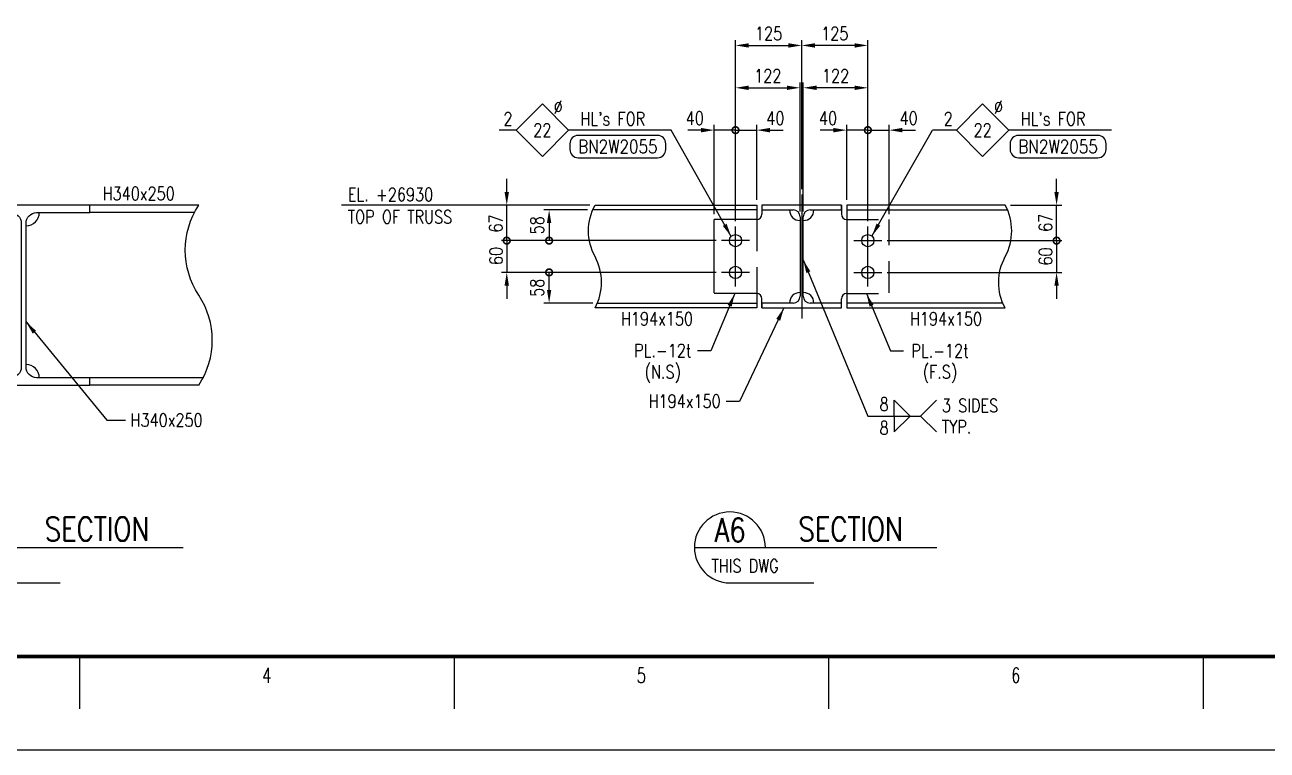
# Model space of a CAD drawing. Header units: millimetres. Extents: x 0 to 232280, y -26939 to 23794.
# Drawn here: x 102219 to 104566, y -26909 to -25539 of the extents above; entities that cross this region are included whole.
import ezdxf
from ezdxf.enums import TextEntityAlignment as Align

# ---------------------------------------------------------------- set-up
doc = ezdxf.new("R2010")
doc.units = ezdxf.units.MM
doc.header["$LTSCALE"] = 30
doc.linetypes.add('JNK-CENTER', pattern=[34, 30, -1.5, 1, -1.5])
doc.linetypes.add('JNK-HIDDEN', pattern=[3, 2, -1])
for name, color, linetype in [('CEN-R', 1, 'JNK-CENTER'), ('CON-C', 4, 'Continuous'), ('CON-G', 3, 'Continuous'), ('CON-W', 7, 'Continuous'), ('CON-Y', 2, 'Continuous'), ('Dim-W', 7, 'Continuous'), ('HID-Y', 2, 'JNK-HIDDEN'), ('STL-OBJT', 7, 'Continuous'), ('TXT-Y', 2, 'Continuous')]:
    doc.layers.add(name, color=color, linetype=linetype)
doc.styles.add('ROMANS', font='ROMANS.shx', dxfattribs={"width": 0.8})
doc.styles.add('SIMPLEX', font='simplex.shx', dxfattribs={"width": 0.8})
doc.dimstyles.new('DIM10', dxfattribs={"dimscale": 10, "dimtxt": 2.5, "dimasz": 2.5, "dimexe": 1, "dimexo": 1, "dimgap": 1, "dimtad": 1, "dimdec": 0, "dimdsep": 46, "dimtxsty": 'SIMPLEX', "dimcen": 0, "dimclrt": 2, "dimadec": 1, "dimazin": 2, "dimtfac": 1, "dimtdec": 0, "dimtix": 1, "dimtmove": 2, "dimatfit": 0, "dimfxl": 0.18, "dimtolj": 1, "dimtzin": 0, "dimarcsym": 0})
doc.dimstyles.new('DIM40', dxfattribs={"dimscale": 40, "dimtxt": 2.5, "dimasz": 2.5, "dimexe": 1, "dimexo": 1, "dimgap": 1, "dimtad": 1, "dimdec": 0, "dimdsep": 46, "dimtxsty": 'SIMPLEX', "dimcen": 0, "dimclrd": 7, "dimclre": 7, "dimclrt": 2, "dimadec": 1, "dimazin": 2, "dimtfac": 1, "dimtdec": 0, "dimtix": 1, "dimtmove": 2, "dimatfit": 2, "dimfxl": 1, "dimtolj": 1, "dimtzin": 0, "dimarcsym": 1})

# ---------------------------------------------------------------- blocks, each defined once
blk = doc.blocks.new('TITLE')
at = {"color": 7}
for p, q in [((240.49, 17.68), (240.49, 7.78)), ((311.22, 17.68), (311.22, 7.78)), ((381.95, 17.68), (381.95, 7.78)), ((452.68, 17.68), (452.68, 7.78)), ((841, 0), (0, 0))]:
    blk.add_line(p, q, dxfattribs=at)
at = {"color": 7, "const_width": 0.707}
blk.add_lwpolyline([(28.29, 17.68), (823.67, 17.68)], dxfattribs=at)
at = {"color": 7, "style": 'ROMANS', "width": 0.7}
for s, p in [('4', (275.85, 14.15)), ('5', (346.59, 14.15)), ('6', (417.32, 14.15))]:
    blk.add_text(s, height=2.83, dxfattribs=at).set_placement(p, align=Align.MIDDLE)
blk = doc.blocks.new('BOLTHOLE')
at = {"layer": 'CON-W'}
blk.add_line((25.7, 0), (9.9, 0), dxfattribs=at)
blk.add_lwpolyline([(0, 0), (4.95, 4.95), (9.9, 0), (4.95, -4.95)], close=True, dxfattribs=at)
at = {"layer": 'CON-Y', "style": 'SIMPLEX', "width": 0.8}
for s, p in [('%%C', (8.81, 3.12)), ("HL's FOR", (24.37, 0.9))]:
    blk.add_text(s, height=2.5, dxfattribs=at).set_placement(p, align=Align.RIGHT)
blk.add_attdef('4', text='', height=2.5, dxfattribs=at).set_placement((-0.69, 0.87), align=Align.RIGHT)
blk.add_attdef('22', text='', height=2.5, dxfattribs=at).set_placement((4.95, 0), align=Align.MIDDLE_CENTER)
blk = doc.blocks.new('boltmark')
at = {"layer": 'CON-Y'}
blk.add_lwpolyline([(0, -4.2), (15, -4.2, 0.414214), (16.56, -2.64), (16.56, -1.56, 0.414214), (15, 0), (0, 0, 0.414214), (-1.56, -1.56), (-1.56, -2.64, 0.414214)], format="xyb", close=True, dxfattribs=at)
at = {"layer": 'CON-G', "style": 'SIMPLEX', "width": 0.802523}
blk.add_attdef('BN2W1650', text='', height=2.5, dxfattribs=at).set_placement((0, -3.35), (15, -3.35), align=Align.FIT)
blk = doc.blocks.new('A$C47212F4B')
at = {"layer": 'CON-G'}
for p, q in [((150, 194), (0, 194)), ((0, 194), (0, 185)), ((150, 185), (150, 194)), ((0, 185), (59, 185)), ((72, 172), (72, 22)), ((78, 22), (78, 172)), ((91, 185), (150, 185)), ((59, 9), (0, 9)), ((0, 9), (0, 0)), ((0, 0), (150, 0)), ((150, 9), (91, 9)), ((150, 0), (150, 9))]:
    blk.add_line(p, q, dxfattribs=at)
for centre, start, end in [((59, 172), 0, 90), ((91, 172), 90, 180), ((59, 22), 270, 0), ((91, 22), 180, 270)]:
    blk.add_arc(centre, 13, start, end, dxfattribs=at)
blk = doc.blocks.new('_DotSmall')
at = {"color": 0, "linetype": 'ByBlock', "const_width": 0.5}
blk.add_lwpolyline([(-0.0625, 0, 1), (0.0625, 0, 1)], format="xyb", close=True, dxfattribs=at)
blk = doc.blocks.new('*D3626')
at = {"layer": 'DEFPOINTS', "color": 0, "transparency": 16777216}
for p in [(103837.9, -25946.7), (103837.9, -26006.7), (104167.8, -26006.7)]:
    blk.add_point(p, dxfattribs=at)
at = {"layer": 'Dim-W', "color": 0, "lineweight": -2, "transparency": 16777216}
for p, q in [((104167.8, -25946.7), (104167.8, -25921.7)), ((103847.9, -25946.7), (104177.8, -25946.7)), ((104167.8, -25946.7), (104167.8, -26006.7)), ((103847.9, -26006.7), (104177.8, -26006.7)), ((104167.8, -26031.7), (104167.8, -26056.7))]:
    blk.add_line(p, q, dxfattribs=at)
at = {"layer": 'Dim-W', "color": 0, "transparency": 16777216}
blk.add_solid([(104163.7, -26031.7), (104172, -26031.7), (104167.8, -26006.7)], dxfattribs=at)
at = {"layer": 'Dim-W', "color": 0, "lineweight": -2, "transparency": 16777216, "xscale": 25, "yscale": 25, "zscale": 25, "rotation": 270}
blk.add_blockref('_DotSmall', (104167.8, -25946.7), dxfattribs=at)
at = {"layer": 'Dim-W', "color": 2, "transparency": 16777216, "insert": (104147.1, -25976.7), "char_height": 25, "attachment_point": 5, "rotation": 90, "style": 'SIMPLEX'}
blk.add_mtext('\\A1;60', dxfattribs=at)
blk = doc.blocks.new('*D3627')
at = {"layer": 'DEFPOINTS', "color": 0, "transparency": 16777216}
for p in [(103291.7, -25888.7), (103534.9, -25946.7)]:
    blk.add_point(p, dxfattribs=at)
at = {"layer": 'Dim-W', "color": 0, "lineweight": -2, "transparency": 16777216}
for p, q in [((103281.7, -25888.7), (103199.4, -25888.7)), ((103209.4, -25913.7), (103209.4, -25946.7)), ((103524.9, -25946.7), (103199.4, -25946.7))]:
    blk.add_line(p, q, dxfattribs=at)
at = {"layer": 'Dim-W', "color": 2, "transparency": 16777216, "insert": (103186.8, -25917.7), "char_height": 25, "attachment_point": 5, "rotation": 90, "style": 'SIMPLEX', "bg_fill": 3, "box_fill_scale": 1.1, "bg_fill_color": 256, "bg_fill_true_color": 13158600, "bg_fill_transparency": 0}
blk.add_mtext('\\A1;58', dxfattribs=at)
at = {"layer": 'DEFPOINTS', "color": 0, "transparency": 16777216}
blk.add_point((103209.4, -25946.7), dxfattribs=at)
at = {"layer": 'Dim-W', "color": 0, "transparency": 16777216}
blk.add_solid([(103205.2, -25913.7), (103213.5, -25913.7), (103209.4, -25888.7)], dxfattribs=at)
at = {"layer": 'Dim-W', "color": 0, "lineweight": -2, "transparency": 16777216, "xscale": 25, "yscale": 25, "zscale": 25, "rotation": 270}
blk.add_blockref('_DotSmall', (103209.4, -25946.7), dxfattribs=at)
blk = doc.blocks.new('*D3628')
at = {"layer": 'DEFPOINTS', "color": 0, "transparency": 16777216}
for p in [(103534.9, -26006.7), (103302.1, -26064.7)]:
    blk.add_point(p, dxfattribs=at)
at = {"layer": 'Dim-W', "color": 0, "lineweight": -2, "transparency": 16777216}
for p, q in [((103524.9, -26006.7), (103199.4, -26006.7)), ((103209.4, -26039.7), (103209.4, -26006.7)), ((103292.1, -26064.7), (103199.4, -26064.7))]:
    blk.add_line(p, q, dxfattribs=at)
at = {"layer": 'Dim-W', "color": 2, "transparency": 16777216, "insert": (103186.8, -26035.7), "char_height": 25, "attachment_point": 5, "rotation": 90, "style": 'SIMPLEX', "bg_fill": 3, "box_fill_scale": 1.1, "bg_fill_color": 256, "bg_fill_true_color": 13158600, "bg_fill_transparency": 0}
blk.add_mtext('\\A1;58', dxfattribs=at)
at = {"layer": 'DEFPOINTS', "color": 0, "transparency": 16777216}
blk.add_point((103209.4, -26006.7), dxfattribs=at)
at = {"layer": 'Dim-W', "color": 0, "transparency": 16777216}
blk.add_solid([(103205.2, -26039.7), (103213.5, -26039.7), (103209.4, -26064.7)], dxfattribs=at)
at = {"layer": 'Dim-W', "color": 0, "lineweight": -2, "transparency": 16777216, "xscale": 25, "yscale": 25, "zscale": 25, "rotation": 90}
blk.add_blockref('_DotSmall', (103209.4, -26006.7), dxfattribs=at)
blk = doc.blocks.new('*D3629')
at = {"layer": 'DEFPOINTS', "color": 0, "transparency": 16777216}
for p in [(103534.9, -25946.7), (103534.9, -26006.7)]:
    blk.add_point(p, dxfattribs=at)
at = {"layer": 'Dim-W', "color": 0, "lineweight": -2, "transparency": 16777216}
for p, q in [((103129.4, -25946.7), (103129.4, -25921.7)), ((103524.9, -25946.7), (103119.4, -25946.7)), ((103524.9, -26006.7), (103119.4, -26006.7)), ((103129.4, -26031.7), (103129.4, -26056.7))]:
    blk.add_line(p, q, dxfattribs=at)
at = {"layer": 'Dim-W', "color": 2, "transparency": 16777216, "insert": (103109.1, -25975.8), "char_height": 25, "attachment_point": 5, "rotation": 90, "style": 'SIMPLEX', "bg_fill": 3, "box_fill_scale": 1.1, "bg_fill_color": 256, "bg_fill_true_color": 13158600, "bg_fill_transparency": 0}
blk.add_mtext('\\A1;60', dxfattribs=at)
at = {"layer": 'DEFPOINTS', "color": 0, "transparency": 16777216}
blk.add_point((103129.4, -26006.7), dxfattribs=at)
at = {"layer": 'Dim-W', "color": 0, "lineweight": -2, "transparency": 16777216}
blk.add_line((103129.4, -25946.7), (103129.4, -26006.7), dxfattribs=at)
at = {"layer": 'Dim-W', "color": 0, "transparency": 16777216}
blk.add_solid([(103125.2, -26031.7), (103133.5, -26031.7), (103129.4, -26006.7)], dxfattribs=at)
at = {"layer": 'Dim-W', "color": 0, "lineweight": -2, "transparency": 16777216, "xscale": 25, "yscale": 25, "zscale": 25, "rotation": 270}
blk.add_blockref('_DotSmall', (103129.4, -25946.7), dxfattribs=at)
blk = doc.blocks.new('*D3630')
at = {"layer": 'DEFPOINTS', "color": 0, "transparency": 16777216}
for p in [(103129.4, -25879.7), (103296.1, -25879.7), (103534.9, -25946.7)]:
    blk.add_point(p, dxfattribs=at)
at = {"layer": 'Dim-W', "color": 0, "lineweight": -2, "transparency": 16777216}
for p, q in [((103129.4, -25854.7), (103129.4, -25829.7)), ((103286.1, -25879.7), (103119.4, -25879.7)), ((103524.9, -25946.7), (103119.4, -25946.7)), ((103129.4, -25946.7), (103129.4, -25971.7))]:
    blk.add_line(p, q, dxfattribs=at)
at = {"layer": 'Dim-W', "color": 0, "transparency": 16777216}
blk.add_solid([(103125.2, -25854.7), (103133.5, -25854.7), (103129.4, -25879.7)], dxfattribs=at)
at = {"layer": 'Dim-W', "color": 2, "transparency": 16777216, "insert": (103108.7, -25914.4), "char_height": 25, "attachment_point": 5, "rotation": 90, "style": 'SIMPLEX', "bg_fill": 3, "box_fill_scale": 1.1, "bg_fill_color": 256, "bg_fill_true_color": 13158600, "bg_fill_transparency": 0}
blk.add_mtext('\\A1;67', dxfattribs=at)
at = {"layer": 'Dim-W', "color": 0, "lineweight": -2, "transparency": 16777216}
blk.add_line((103129.4, -25946.7), (103129.4, -25879.7), dxfattribs=at)
at = {"layer": 'Dim-W', "color": 0, "lineweight": -2, "transparency": 16777216, "xscale": 25, "yscale": 25, "zscale": 25, "rotation": 90}
blk.add_blockref('_DotSmall', (103129.4, -25946.7), dxfattribs=at)
blk = doc.blocks.new('*D3631')
at = {"layer": 'DEFPOINTS', "color": 0, "transparency": 16777216}
for p in [(104070.8, -25879.7), (104167.8, -25879.7), (103837.9, -25946.7)]:
    blk.add_point(p, dxfattribs=at)
at = {"layer": 'Dim-W', "color": 0, "lineweight": -2, "transparency": 16777216}
for p, q in [((104167.8, -25854.7), (104167.8, -25829.7)), ((104080.8, -25879.7), (104177.8, -25879.7)), ((103847.9, -25946.7), (104177.8, -25946.7)), ((104167.8, -25946.7), (104167.8, -25971.7))]:
    blk.add_line(p, q, dxfattribs=at)
at = {"layer": 'Dim-W', "color": 0, "transparency": 16777216}
blk.add_solid([(104163.7, -25854.7), (104172, -25854.7), (104167.8, -25879.7)], dxfattribs=at)
at = {"layer": 'Dim-W', "color": 2, "transparency": 16777216, "insert": (104146.9, -25913), "char_height": 25, "attachment_point": 5, "rotation": 90, "style": 'SIMPLEX', "bg_fill": 3, "box_fill_scale": 1.1, "bg_fill_color": 256, "bg_fill_true_color": 13158600, "bg_fill_transparency": 0}
blk.add_mtext('\\A1;67', dxfattribs=at)
at = {"layer": 'Dim-W', "color": 0, "lineweight": -2, "transparency": 16777216}
blk.add_line((104167.8, -25946.7), (104167.8, -25879.7), dxfattribs=at)
at = {"layer": 'Dim-W', "color": 0, "lineweight": -2, "transparency": 16777216, "xscale": 25, "yscale": 25, "zscale": 25, "rotation": 90}
blk.add_blockref('_DotSmall', (104167.8, -25946.7), dxfattribs=at)
blk = doc.blocks.new('*D3632')
at = {"layer": 'DEFPOINTS', "color": 0, "transparency": 16777216}
for p in [(103851.4, -25738), (103811.4, -25920.2), (103851.4, -25906.7)]:
    blk.add_point(p, dxfattribs=at)
at = {"layer": 'Dim-W', "color": 0, "lineweight": -2, "transparency": 16777216}
for p, q in [((103811.4, -25738), (103786.4, -25738)), ((103811.4, -25910.2), (103811.4, -25728)), ((103811.4, -25738), (103851.4, -25738)), ((103851.4, -25896.7), (103851.4, -25728)), ((103876.4, -25738), (103901.4, -25738))]:
    blk.add_line(p, q, dxfattribs=at)
at = {"layer": 'Dim-W', "color": 0, "lineweight": -2, "transparency": 16777216, "xscale": 25, "yscale": 25, "zscale": 25}
blk.add_blockref('_DotSmall', (103811.4, -25738), dxfattribs=at)
at = {"layer": 'Dim-W', "color": 2, "transparency": 16777216, "insert": (103888.4, -25715.5), "char_height": 25, "attachment_point": 5, "style": 'SIMPLEX', "bg_fill": 3, "box_fill_scale": 1.1, "bg_fill_color": 256, "bg_fill_true_color": 13158600, "bg_fill_transparency": 0}
blk.add_mtext('\\A1;40', dxfattribs=at)
at = {"layer": 'Dim-W', "color": 0, "transparency": 16777216}
blk.add_solid([(103876.4, -25733.9), (103876.4, -25742.2), (103851.4, -25738)], dxfattribs=at)
blk = doc.blocks.new('*D3633')
at = {"layer": 'DEFPOINTS', "color": 0, "transparency": 16777216}
for p in [(103771.4, -25738), (103771.4, -25879.7), (103811.4, -25920.2)]:
    blk.add_point(p, dxfattribs=at)
at = {"layer": 'Dim-W', "color": 0, "lineweight": -2, "transparency": 16777216}
for p, q in [((103746.4, -25738), (103721.4, -25738)), ((103771.4, -25869.7), (103771.4, -25728)), ((103811.4, -25738), (103771.4, -25738)), ((103811.4, -25910.2), (103811.4, -25728)), ((103811.4, -25738), (103836.4, -25738))]:
    blk.add_line(p, q, dxfattribs=at)
at = {"layer": 'Dim-W', "color": 0, "lineweight": -2, "transparency": 16777216, "xscale": 25, "yscale": 25, "zscale": 25, "rotation": 180}
blk.add_blockref('_DotSmall', (103811.4, -25738), dxfattribs=at)
at = {"layer": 'Dim-W', "color": 2, "transparency": 16777216, "insert": (103736.1, -25715.5), "char_height": 25, "attachment_point": 5, "style": 'SIMPLEX', "bg_fill": 3, "box_fill_scale": 1.1, "bg_fill_color": 256, "bg_fill_true_color": 13158600, "bg_fill_transparency": 0}
blk.add_mtext('\\A1;40', dxfattribs=at)
at = {"layer": 'Dim-W', "color": 0, "transparency": 16777216}
blk.add_solid([(103746.4, -25733.9), (103746.4, -25742.2), (103771.4, -25738)], dxfattribs=at)
blk = doc.blocks.new('*D3634')
at = {"layer": 'DEFPOINTS', "color": 0, "transparency": 16777216}
for p in [(103521.4, -25738), (103521.4, -25906.7), (103561.4, -25920.2)]:
    blk.add_point(p, dxfattribs=at)
at = {"layer": 'Dim-W', "color": 0, "lineweight": -2, "transparency": 16777216}
for p, q in [((103496.4, -25738), (103471.4, -25738)), ((103521.4, -25896.7), (103521.4, -25728)), ((103561.4, -25738), (103521.4, -25738)), ((103561.4, -25910.2), (103561.4, -25728)), ((103561.4, -25738), (103586.4, -25738))]:
    blk.add_line(p, q, dxfattribs=at)
at = {"layer": 'Dim-W', "color": 0, "lineweight": -2, "transparency": 16777216, "xscale": 25, "yscale": 25, "zscale": 25, "rotation": 180}
blk.add_blockref('_DotSmall', (103561.4, -25738), dxfattribs=at)
at = {"layer": 'Dim-W', "color": 2, "transparency": 16777216, "insert": (103484.5, -25715.5), "char_height": 25, "attachment_point": 5, "style": 'SIMPLEX', "bg_fill": 3, "box_fill_scale": 1.1, "bg_fill_color": 256, "bg_fill_true_color": 13158600, "bg_fill_transparency": 0}
blk.add_mtext('\\A1;40', dxfattribs=at)
at = {"layer": 'Dim-W', "color": 0, "transparency": 16777216}
blk.add_solid([(103496.4, -25733.9), (103496.4, -25742.2), (103521.4, -25738)], dxfattribs=at)
blk = doc.blocks.new('*D3635')
at = {"layer": 'DEFPOINTS', "color": 0, "transparency": 16777216}
for p in [(103601.4, -25738), (103601.4, -25879.7), (103561.4, -25920.2)]:
    blk.add_point(p, dxfattribs=at)
at = {"layer": 'Dim-W', "color": 0, "lineweight": -2, "transparency": 16777216}
for p, q in [((103561.4, -25738), (103536.4, -25738)), ((103561.4, -25910.2), (103561.4, -25728)), ((103561.4, -25738), (103601.4, -25738)), ((103601.4, -25869.7), (103601.4, -25728)), ((103626.4, -25738), (103651.4, -25738))]:
    blk.add_line(p, q, dxfattribs=at)
at = {"layer": 'Dim-W', "color": 0, "lineweight": -2, "transparency": 16777216, "xscale": 25, "yscale": 25, "zscale": 25}
blk.add_blockref('_DotSmall', (103561.4, -25738), dxfattribs=at)
at = {"layer": 'Dim-W', "color": 2, "transparency": 16777216, "insert": (103636.7, -25715.5), "char_height": 25, "attachment_point": 5, "style": 'SIMPLEX', "bg_fill": 3, "box_fill_scale": 1.1, "bg_fill_color": 256, "bg_fill_true_color": 13158600, "bg_fill_transparency": 0}
blk.add_mtext('\\A1;40', dxfattribs=at)
at = {"layer": 'Dim-W', "color": 0, "transparency": 16777216}
blk.add_solid([(103626.4, -25733.9), (103626.4, -25742.2), (103601.4, -25738)], dxfattribs=at)
blk = doc.blocks.new('*D3636')
at = {"layer": 'DEFPOINTS', "color": 0, "transparency": 16777216}
for p in [(103683.4, -25658), (103683.4, -25901.7), (103561.4, -25920.2)]:
    blk.add_point(p, dxfattribs=at)
at = {"layer": 'Dim-W', "color": 0, "lineweight": -2, "transparency": 16777216}
for p, q in [((103561.4, -25910.2), (103561.4, -25648)), ((103586.4, -25658), (103658.4, -25658)), ((103683.4, -25891.7), (103683.4, -25648))]:
    blk.add_line(p, q, dxfattribs=at)
at = {"layer": 'Dim-W', "color": 0, "transparency": 16777216}
for points in [[(103586.4, -25653.9), (103586.4, -25662.2), (103561.4, -25658)], [(103658.4, -25653.9), (103658.4, -25662.2), (103683.4, -25658)]]:
    blk.add_solid(points, dxfattribs=at)
at = {"layer": 'Dim-W', "color": 2, "transparency": 16777216, "insert": (103622.4, -25635.5), "char_height": 25, "attachment_point": 5, "style": 'SIMPLEX', "bg_fill": 3, "box_fill_scale": 1.1, "bg_fill_color": 256, "bg_fill_true_color": 13158600, "bg_fill_transparency": 0}
blk.add_mtext('\\A1;122', dxfattribs=at)
blk = doc.blocks.new('*D3637')
at = {"layer": 'DEFPOINTS', "color": 0, "transparency": 16777216}
for p in [(103689.4, -25658), (103689.4, -25901.7), (103811.4, -25920.2)]:
    blk.add_point(p, dxfattribs=at)
at = {"layer": 'Dim-W', "color": 0, "lineweight": -2, "transparency": 16777216}
for p, q in [((103689.4, -25891.7), (103689.4, -25648)), ((103786.4, -25658), (103714.4, -25658)), ((103811.4, -25910.2), (103811.4, -25648))]:
    blk.add_line(p, q, dxfattribs=at)
at = {"layer": 'Dim-W', "color": 0, "transparency": 16777216}
for points in [[(103714.4, -25653.9), (103714.4, -25662.2), (103689.4, -25658)], [(103786.4, -25653.9), (103786.4, -25662.2), (103811.4, -25658)]]:
    blk.add_solid(points, dxfattribs=at)
at = {"layer": 'Dim-W', "color": 2, "transparency": 16777216, "insert": (103750.4, -25635.5), "char_height": 25, "attachment_point": 5, "style": 'SIMPLEX', "bg_fill": 3, "box_fill_scale": 1.1, "bg_fill_color": 256, "bg_fill_true_color": 13158600, "bg_fill_transparency": 0}
blk.add_mtext('\\A1;122', dxfattribs=at)
blk = doc.blocks.new('*D3638')
at = {"layer": 'DEFPOINTS', "color": 0, "transparency": 16777216}
for p in [(103686.4, -25578), (103686.4, -25859.7), (103561.4, -25920.2)]:
    blk.add_point(p, dxfattribs=at)
at = {"layer": 'Dim-W', "color": 0, "lineweight": -2, "transparency": 16777216}
for p, q in [((103561.4, -25910.2), (103561.4, -25568)), ((103686.4, -25849.7), (103686.4, -25568)), ((103586.4, -25578), (103661.4, -25578))]:
    blk.add_line(p, q, dxfattribs=at)
at = {"layer": 'Dim-W', "color": 0, "transparency": 16777216}
for points in [[(103586.4, -25573.9), (103586.4, -25582.2), (103561.4, -25578)], [(103661.4, -25573.9), (103661.4, -25582.2), (103686.4, -25578)]]:
    blk.add_solid(points, dxfattribs=at)
at = {"layer": 'Dim-W', "color": 2, "transparency": 16777216, "insert": (103623.9, -25555.5), "char_height": 25, "attachment_point": 5, "style": 'SIMPLEX', "bg_fill": 3, "box_fill_scale": 1.1, "bg_fill_color": 256, "bg_fill_true_color": 13158600, "bg_fill_transparency": 0}
blk.add_mtext('\\A1;125', dxfattribs=at)
blk = doc.blocks.new('*D3639')
at = {"layer": 'DEFPOINTS', "color": 0, "transparency": 16777216}
for p in [(103686.4, -25578), (103686.4, -25859.7), (103811.4, -25920.2)]:
    blk.add_point(p, dxfattribs=at)
at = {"layer": 'Dim-W', "color": 0, "lineweight": -2, "transparency": 16777216}
for p, q in [((103686.4, -25849.7), (103686.4, -25568)), ((103811.4, -25910.2), (103811.4, -25568)), ((103786.4, -25578), (103711.4, -25578))]:
    blk.add_line(p, q, dxfattribs=at)
at = {"layer": 'Dim-W', "color": 0, "transparency": 16777216}
for points in [[(103711.4, -25573.9), (103711.4, -25582.2), (103686.4, -25578)], [(103786.4, -25573.9), (103786.4, -25582.2), (103811.4, -25578)]]:
    blk.add_solid(points, dxfattribs=at)
at = {"layer": 'Dim-W', "color": 2, "transparency": 16777216, "insert": (103748.9, -25555.5), "char_height": 25, "attachment_point": 5, "style": 'SIMPLEX', "bg_fill": 3, "box_fill_scale": 1.1, "bg_fill_color": 256, "bg_fill_true_color": 13158600, "bg_fill_transparency": 0}
blk.add_mtext('\\A1;125', dxfattribs=at)
blk = doc.blocks.new('SECTITLE')
at = {"layer": 'CON-G'}
for p, q in [((-1.7, 0), (44.1, 0)), ((5, -6.7), (20.86, -6.7))]:
    blk.add_line(p, q, dxfattribs=at)
blk.add_arc((5, 0), 6.7, 0, 270, dxfattribs=at)
at = {"layer": 'CON-C', "style": 'SIMPLEX', "width": 0.8}
for tag, p in [('A', (5.06, 1.04)), ('ELEVATION', (27.83, 1.22))]:
    blk.add_attdef(tag, text='', height=4.5, dxfattribs=at).set_placement(p, align=Align.CENTER)
at = {"layer": 'CON-Y', "style": 'SIMPLEX', "width": 0.8}
blk.add_attdef('H0000-0000', (1.54, -4.72), '', height=2.5, dxfattribs=at)
blk.add_attdef('SCALE', text='', height=2.5, dxfattribs=at).set_placement((44.9, -3.72), align=Align.RIGHT)

msp = doc.modelspace()

# ---------------------------------------------------------------- linework, layer by layer
for p, q in [((103861.06, -26277.98), (103861.06, -26247.98)), ((103861.06, -26247.98), (103891.06, -26277.98)), ((103861.06, -26277.98), (103861.06, -26307.98)), ((103861.06, -26307.98), (103891.06, -26277.98))]:
    msp.add_line(p, q)
at = {"layer": 'CEN-R'}
for p, q in [((103686.41, -25859.74), (103686.41, -26093.74)), ((103561.41, -26033.24), (103561.41, -25920.24)), ((103811.41, -26033.24), (103811.41, -25920.24)), ((103587.91, -25946.74), (103534.91, -25946.74)), ((103784.91, -25946.74), (103837.91, -25946.74)), ((103587.91, -26006.74), (103534.91, -26006.74)), ((103784.91, -26006.74), (103837.91, -26006.74))]:
    msp.add_line(p, q, dxfattribs=at)
at = {"layer": 'CON-G'}
for p, q in [((102547.7, -25879.74), (102341.95, -25879.74)), ((103296.07, -25879.74), (103601.41, -25879.74)), ((103601.41, -25879.74), (103601.41, -25906.74)), ((103611.41, -25879.74), (103611.41, -25896.74)), ((103761.41, -25879.74), (103761.41, -25896.74)), ((103771.41, -25879.74), (103771.41, -26073.74)), ((104070.8, -25879.74), (103771.41, -25879.74)), ((102539.52, -25893.74), (102341.95, -25893.74)), ((103601.41, -25888.74), (103291.75, -25888.74)), ((103771.41, -25888.74), (104075.12, -25888.74)), ((103521.41, -26045.54), (103521.41, -25906.74)), ((103601.41, -25906.74), (103521.41, -25906.74)), ((103300.6, -26064.74), (103601.41, -26064.74)), ((103601.41, -26046.74), (103521.41, -26046.74)), ((103601.41, -26046.74), (103601.41, -26073.74)), ((103611.41, -26073.74), (103611.41, -26056.74)), ((103761.41, -26073.74), (103761.41, -26056.74)), ((104066.27, -26064.74), (103771.41, -26064.74)), ((103601.41, -26073.74), (103296.33, -26073.74)), ((103771.41, -26073.74), (104070.54, -26073.74)), ((102557.23, -26205.74), (102341.95, -26205.74)), ((102547.7, -26219.74), (102341.95, -26219.74))]:
    msp.add_line(p, q, dxfattribs=at)
msp.add_lwpolyline([(102341.95, -26219.74), (102341.95, -26205.74), (102241.45, -26205.74, -0.4142136), (102221.45, -26185.74), (102221.45, -25913.74, -0.4142136), (102241.45, -25893.74), (102341.95, -25893.74), (102341.95, -25879.74), (102091.95, -25879.74), (102091.95, -25893.74), (102192.45, -25893.74, -0.4142136), (102212.45, -25913.74), (102212.45, -26185.74, -0.4142136), (102192.45, -26205.74), (102091.95, -26205.74), (102091.95, -26219.74)], format="xyb", close=True, dxfattribs=at)
for centre in [(103561.41, -25946.74), (103811.41, -25946.74), (103561.41, -26006.74), (103811.41, -26006.74)]:
    msp.add_circle(centre, 11.5, dxfattribs=at)
for centre, radius, start, end in [((102221.45, -25893.74), 25, 270, 0), ((103601.41, -25896.74), 10, 270, 0), ((103683.41, -25888.74), 20, 180, 270), ((103689.41, -25888.74), 20, 270, 0), ((103771.41, -25896.74), 10, 180, 270), ((103601.41, -26056.74), 10, 0, 90), ((103683.41, -26064.74), 20, 90, 180), ((103689.41, -26064.74), 20, 0, 90), ((103771.41, -26056.74), 10, 90, 180), ((102221.45, -26205.74), 25, 0, 90)]:
    msp.add_arc(centre, radius, start, end, dxfattribs=at)
at = {"layer": 'CON-W'}
for p, q in [((103147.11, -25738.03), (103115.33, -25738.03)), ((103978.68, -25738.03), (103933.38, -25738.03)), ((103119.36, -25879.74), (102817.46, -25879.74)), ((103514.83, -26154.89), (103489.83, -26154.89)), ((103853.89, -26154.89), (103878.89, -26154.89)), ((103568.95, -26250.52), (103543.95, -26250.52)), ((103941.06, -26247.98), (103911.06, -26277.98)), ((103811.06, -26277.98), (103911.06, -26277.98)), ((103911.06, -26277.98), (103941.06, -26307.98))]:
    msp.add_line(p, q, dxfattribs=at)
for points in [[(102547.7, -26219.74, 0.2992863), (102547.7, -26049.74, -0.2992863), (102547.7, -25879.74)], [(103296.33, -26073.74, 0.2521827), (103296.07, -25976.99, -0.2536225), (103296.07, -25879.74)], [(104070.54, -26073.74, -0.2521827), (104070.8, -25976.99, 0.2536225), (104070.8, -25879.74)]]:
    msp.add_lwpolyline(points, format="xyb", dxfattribs=at)
at = {"layer": 'Dim-W'}
for p, q in [((103440.18, -25738.03), (103404.08, -25738.03)), ((104271.74, -25738.03), (104235.65, -25738.03))]:
    msp.add_line(p, q, dxfattribs=at)
at = {"layer": 'HID-Y'}
for p, q in [((103601.41, -25906.74), (103601.41, -26046.74)), ((103771.41, -25906.74), (103851.41, -25906.74)), ((103851.41, -26045.54), (103851.41, -25906.74)), ((103771.41, -26046.74), (103851.41, -26046.74))]:
    msp.add_line(p, q, dxfattribs=at)

# ---------------------------------------------------------------- block references
at = {"linetype": 'ByBlock', "xscale": 9.999999998999984, "yscale": 9.999999998999984, "zscale": 9.999999998999984}
msp.add_blockref('TITLE', (99917.65, -26909.16), dxfattribs=at)
at = {"xscale": 10, "yscale": 10, "zscale": 10}
for p in [(103147.11, -25738.03), (103978.68, -25738.03)]:
    msp.add_blockref('BOLTHOLE', p, dxfattribs=at).add_auto_attribs({'4': '2', '22': '22'})
ref = msp.add_blockref('boltmark', (103264.21, -25748.03), dxfattribs=dict(xscale=10, yscale=10, zscale=10))
ref.add_attrib('BN2W1650', 'BN2W2055', dxfattribs={"layer": 'CON-G', "height": 25, "style": 'SIMPLEX', "width": 0.782585}).set_placement((103264.21, -25781.53), (103414.2, -25781.53), align=Align.FIT)
ref = msp.add_blockref('boltmark', (104095.77, -25748.03), dxfattribs=dict(xscale=10, yscale=10, zscale=10))
ref.add_attrib('BN2W1650', 'BN2W2055', dxfattribs={"layer": 'CON-G', "height": 25, "style": 'SIMPLEX', "width": 0.782585}).set_placement((104095.77, -25781.53), (104245.77, -25781.53), align=Align.FIT)
at = {"layer": 'Dim-W'}
msp.add_blockref('A$C47212F4B', (103611.41, -26073.74), dxfattribs=at)
at = {"layer": 'Dim-W', "xscale": 10, "yscale": 10, "zscale": 10}
for p, values in [((102077.36, -26526.22), {'H0000-0000': '-1097', 'A': 'A5', 'ELEVATION': 'SECTION'}), ((103500.75, -26526.22), {'H0000-0000': 'THIS DWG ', 'A': 'A6', 'ELEVATION': 'SECTION'})]:
    msp.add_blockref('SECTITLE', p, dxfattribs=at).add_auto_attribs(values)

# ---------------------------------------------------------------- texts
at = {"layer": 'CON-W', "color": 2, "style": 'SIMPLEX', "width": 0.8}
for p in [(103833.56, -26267.98), (103833.56, -26312.98)]:
    msp.add_text('8', height=25, dxfattribs=at).set_placement(p)
at = {"layer": 'CON-Y', "color": 2, "style": 'SIMPLEX', "width": 0.8}
for s, p in [('EL. +26930', (102829.26, -25872.28)), ('TOP OF TRUSS', (102829.26, -25914.31))]:
    msp.add_text(s, height=25, dxfattribs=at).set_placement(p)
at = {"layer": 'TXT-Y', "color": 2, "style": 'SIMPLEX', "width": 0.8}
for p in [(102366.1, -25870.33), (102418.73, -26298.07)]:
    msp.add_text('H340x250', height=25, dxfattribs=at).set_placement(p)
at = {"layer": 'TXT-Y', "style": 'SIMPLEX', "width": 0.8}
for s, p in [('H194x150', (103413.03, -26106.77)), ('H194x150', (103958.89, -26106.77)), ('PL.-12t', (103424.01, -26166.98)), ('PL.-12t', (103947.63, -26167.19)), ('(N.S)', (103424.01, -26206.98)), ('(F.S)', (103947.63, -26207.19)), ('H194x150', (103465.33, -26262.64))]:
    msp.add_text(s, height=25, dxfattribs=at).set_placement(p, align=Align.CENTER)
for s, p in [('3 SIDES', (103951.17, -26258.18)), ('TYP.', (103951.17, -26298.18))]:
    msp.add_text(s, height=25, dxfattribs=at).set_placement(p, align=Align.MIDDLE_LEFT)

# ---------------------------------------------------------------- dimensions: what is measured, and where the dimension line sits
at = {"layer": 'Dim-W'}
dim = msp.add_linear_dim(base=(104167.83, -26006.74), p1=(103837.91, -25946.74), p2=(103837.91, -26006.74), angle=90, dimstyle='DIM10', override={"dimblk1": 'DotSmall', "dimsah": 1, "dimtix": 0}, dxfattribs=at)
dim.commit()
dim.dimension.update_dxf_attribs({"geometry": '*D3626', "text_midpoint": (104147.07, -25976.74), "dimtype": 160})

# ---------------------------------------------------------------- leaders
at = {"layer": 'CON-W'}
for points, dimstyle, override in [([(103689.41, -25983.25), (103811.06, -26277.98)], 'DIM10', {"dimatfit": 2, "dimtfill": 1}), ([(103559.97, -26046.74), (103514.83, -26154.89)], 'DIM40', {"dimscale": 10, "dimtix": 0, "dimtfill": 1}), ([(103808.75, -26046.74), (103853.89, -26154.89)], 'DIM40', {"dimscale": 10, "dimtix": 0, "dimtfill": 1}), ([(103652.87, -26073.74), (103568.95, -26250.52)], 'DIM40', {"dimscale": 10, "dimtix": 0, "dimtfill": 1})]:
    msp.add_leader(points, dimstyle=dimstyle, override=override, dxfattribs=at)
at = {"layer": 'STL-OBJT'}
msp.add_leader([(102221.45, -26100.39), (102374.08, -26285.72), (102409.08, -26285.72)], dimstyle='DIM10', dxfattribs=at)

# ---------------------------------------------------------------- next in the draw order: dimensions: what is measured, and where the dimension line sits
at = {"layer": 'Dim-W'}
for base, p1, p2, angle, override, picture, middle in [((104167.83, -25879.74), (103837.91, -25946.74), (104070.8, -25879.74), 90, {"dimblk1": 'DotSmall', "dimsah": 1, "dimatfit": 2, "dimtfill": 1}, '*D3631', (104146.89, -25913)), ((103209.36, -25946.74), (103291.75, -25888.74), (103534.91, -25946.74), 90, {"dimblk2": 'DotSmall', "dimsah": 1, "dimtix": 0, "dimatfit": 2, "dimtfill": 1}, '*D3627', (103186.78, -25917.74)), ((103209.36, -26006.74), (103302.12, -26064.74), (103534.91, -26006.74), 270, {"dimblk2": 'DotSmall', "dimsah": 1, "dimtix": 0, "dimatfit": 2, "dimtfill": 1}, '*D3628', (103186.78, -26035.74))]:
    dim = msp.add_linear_dim(base=base, p1=p1, p2=p2, angle=angle, dimstyle='DIM10', override=override, dxfattribs=at)
    dim.commit()
    dim.dimension.update_dxf_attribs({"geometry": picture, "text_midpoint": middle, "dimtype": 160})

# ---------------------------------------------------------------- next in the draw order: dimensions: what is measured, and where the dimension line sits
dim = msp.add_linear_dim(base=(103851.41, -25738.03), p1=(103811.41, -25920.24), p2=(103851.41, -25906.74), dimstyle='DIM10', override={"dimblk1": 'DotSmall', "dimsah": 1, "dimatfit": 2, "dimtfill": 1}, dxfattribs=at)
dim.commit()
dim.dimension.update_dxf_attribs({"geometry": '*D3632', "text_midpoint": (103888.37, -25715.53), "dimtype": 160})
dim = msp.add_linear_dim(base=(103129.36, -26006.74), p1=(103534.91, -25946.74), p2=(103534.91, -26006.74), angle=90, dimstyle='DIM10', override={"dimblk1": 'DotSmall', "dimsah": 1, "dimatfit": 2, "dimtfill": 1}, dxfattribs=at)
dim.commit()
dim.dimension.update_dxf_attribs({"geometry": '*D3629', "text_midpoint": (103109.11, -25975.84), "dimtype": 160})

# ---------------------------------------------------------------- next in the draw order: dimensions: what is measured, and where the dimension line sits
dim = msp.add_linear_dim(base=(103771.41, -25738.03), p1=(103811.41, -25920.24), p2=(103771.41, -25879.74), dimstyle='DIM10', override={"dimblk1": 'DotSmall', "dimsah": 1, "dimatfit": 2, "dimtfill": 1}, dxfattribs=at)
dim.commit()
dim.dimension.update_dxf_attribs({"geometry": '*D3633', "text_midpoint": (103736.09, -25715.53), "dimtype": 160})
dim = msp.add_linear_dim(base=(103129.36, -25879.74), p1=(103534.91, -25946.74), p2=(103296.07, -25879.74), angle=90, dimstyle='DIM10', override={"dimblk1": 'DotSmall', "dimsah": 1, "dimatfit": 2, "dimtfill": 1}, dxfattribs=at)
dim.commit()
dim.dimension.update_dxf_attribs({"geometry": '*D3630', "text_midpoint": (103108.66, -25914.4), "dimtype": 160})

# ---------------------------------------------------------------- next in the draw order: dimensions: what is measured, and where the dimension line sits
dim = msp.add_linear_dim(base=(103521.41, -25738.03), p1=(103561.41, -25920.24), p2=(103521.41, -25906.74), angle=180, dimstyle='DIM10', override={"dimblk1": 'DotSmall', "dimsah": 1, "dimatfit": 2, "dimtfill": 1}, dxfattribs=at)
dim.commit()
dim.dimension.update_dxf_attribs({"geometry": '*D3634', "text_midpoint": (103484.45, -25715.53), "dimtype": 160})

# ---------------------------------------------------------------- next in the draw order: dimensions: what is measured, and where the dimension line sits
dim = msp.add_linear_dim(base=(103601.41, -25738.03), p1=(103561.41, -25920.24), p2=(103601.41, -25879.74), angle=180, dimstyle='DIM10', override={"dimblk1": 'DotSmall', "dimsah": 1, "dimatfit": 2, "dimtfill": 1}, dxfattribs=at)
dim.commit()
dim.dimension.update_dxf_attribs({"geometry": '*D3635', "text_midpoint": (103636.73, -25715.53), "dimtype": 160})

# ---------------------------------------------------------------- next in the draw order: dimensions: what is measured, and where the dimension line sits
dim = msp.add_linear_dim(base=(103683.41, -25658.03), p1=(103561.41, -25920.24), p2=(103683.41, -25901.74), dimstyle='DIM10', override={"dimatfit": 2, "dimtfill": 1}, dxfattribs=at)
dim.commit()
dim.dimension.update_dxf_attribs({"geometry": '*D3636', "text_midpoint": (103622.41, -25635.53)})

# ---------------------------------------------------------------- next in the draw order: dimensions: what is measured, and where the dimension line sits
dim = msp.add_linear_dim(base=(103689.41, -25658.03), p1=(103811.41, -25920.24), p2=(103689.41, -25901.74), angle=180, dimstyle='DIM10', override={"dimatfit": 2, "dimtfill": 1}, dxfattribs=at)
dim.commit()
dim.dimension.update_dxf_attribs({"geometry": '*D3637', "text_midpoint": (103750.41, -25635.53)})

# ---------------------------------------------------------------- next in the draw order: dimensions: what is measured, and where the dimension line sits
dim = msp.add_linear_dim(base=(103686.41, -25578.03), p1=(103561.41, -25920.24), p2=(103686.41, -25859.74), dimstyle='DIM10', override={"dimatfit": 2, "dimtfill": 1}, dxfattribs=at)
dim.commit()
dim.dimension.update_dxf_attribs({"geometry": '*D3638', "text_midpoint": (103623.91, -25555.53)})

# ---------------------------------------------------------------- next in the draw order: dimensions: what is measured, and where the dimension line sits
dim = msp.add_linear_dim(base=(103686.41, -25578.03), p1=(103811.41, -25920.24), p2=(103686.41, -25859.74), angle=180, dimstyle='DIM10', override={"dimatfit": 2, "dimtfill": 1}, dxfattribs=at)
dim.commit()
dim.dimension.update_dxf_attribs({"geometry": '*D3639', "text_midpoint": (103748.91, -25555.53)})

# ---------------------------------------------------------------- next in the draw order: leaders
msp.add_leader([(103553.24, -25938.65), (103440.18, -25738.03)], dimstyle='DIM10', override={"dimgap": 1, "dimtad": 0, "dimatfit": 2, "dimtfill": 1}, dxfattribs=at)

# ---------------------------------------------------------------- next in the draw order: leaders
msp.add_leader([(103819, -25938.1), (103933.38, -25738.03)], dimstyle='DIM10', override={"dimgap": 1, "dimtad": 0, "dimatfit": 2, "dimtfill": 1}, dxfattribs=at)

doc.saveas('drawing.dxf')
